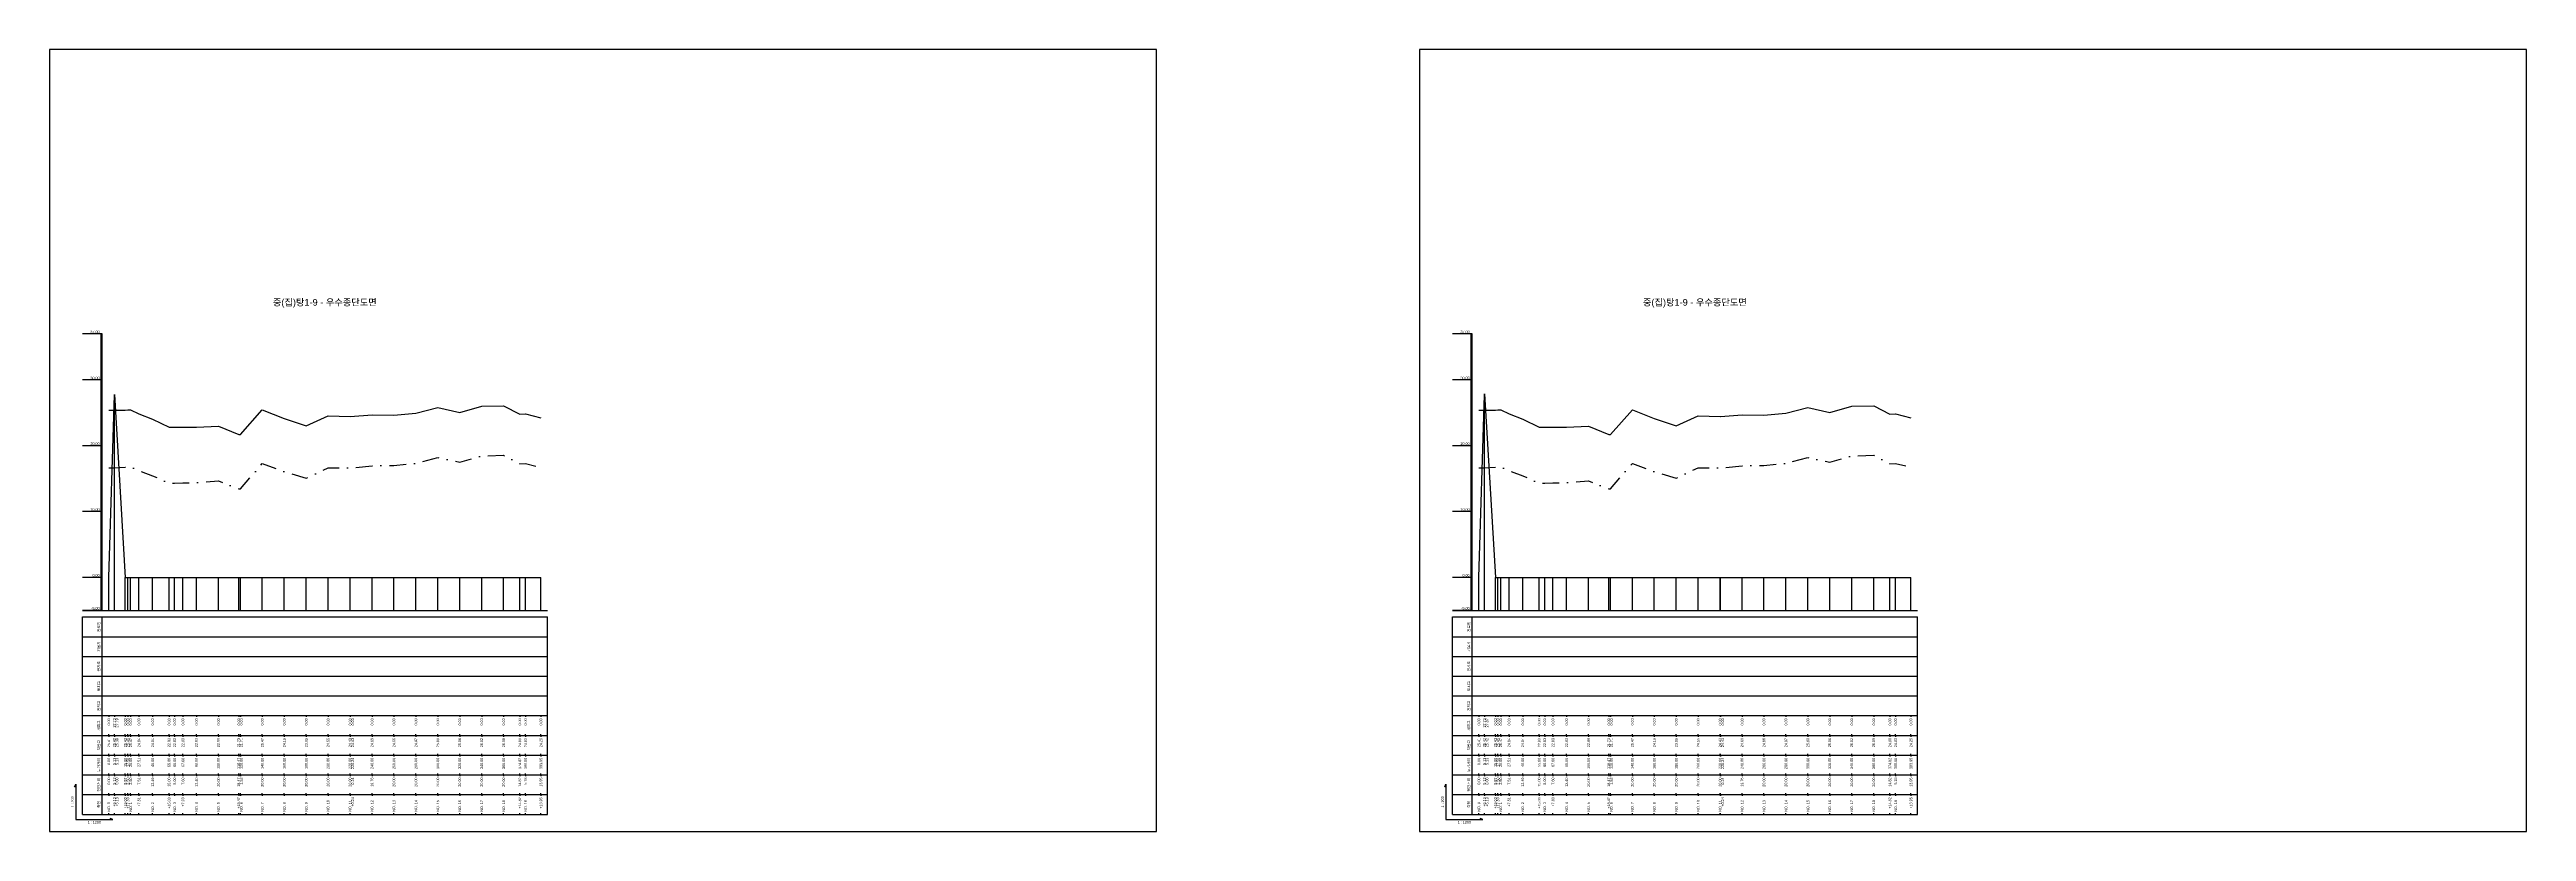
# Model space of a CAD drawing. Header units: millimetres. Extents: x -7351 to 135086, y 1419 to 5643.
# Drawn here: x 104256 to 106138, y 1419 to 2013 of the extents above; entities that cross this region are included whole.
import ezdxf
from ezdxf.enums import TextEntityAlignment as Align

# ---------------------------------------------------------------- set-up
doc = ezdxf.new("R2010")
doc.units = ezdxf.units.MM
doc.linetypes.add('DASHDOT', pattern=[25.4, 12.7, -6.35, 0, -6.35])
for name, color, linetype in [('KZ_종단_계획선', 1, 'Continuous'), ('KZ_종단_노선명', 7, 'Continuous'), ('KZ_종단_도각', 7, 'Continuous'), ('KZ_종단_수직선', 7, 'Continuous'), ('KZ_종단_암선1', 56, 'DASHDOT'), ('KZ_종단_지반선', 3, 'Continuous'), ('KZ_종단_테이블문자', 7, 'Continuous'), ('KZ_종단_테이블선', 7, 'Continuous'), ('KZ_종단_폴대', 7, 'Continuous')]:
    doc.layers.add(name, color=color, linetype=linetype)
doc.styles.get("Standard").update_dxf_attribs({"font": 'arial.ttf'})

msp = doc.modelspace()

# ---------------------------------------------------------------- linework, layer by layer
at = {"layer": 'KZ_종단_계획선'}
for points in [[(104301.4, 1612), (104305.6, 1750.7), (104305.6, 1751), (104313.9, 1612), (104315.9, 1612), (104318, 1612), (104324.3, 1612), (104334.7, 1612), (104347.2, 1612), (104351.4, 1612), (104357.7, 1612), (104368, 1612), (104384.7, 1612), (104400.1, 1612), (104401.4, 1612), (104418, 1612), (104434.7, 1612), (104451.4, 1612), (104468, 1612), (104484.7, 1612), (104484.9, 1612), (104501.4, 1612), (104518, 1612), (104534.7, 1612), (104551.4, 1612), (104568, 1612), (104584.7, 1612), (104601.4, 1612), (104613.7, 1612), (104618, 1612), (104629.7, 1612)], [(105342.4, 1612), (105346.6, 1750.7), (105346.6, 1751.4), (105354.9, 1612), (105356.9, 1612), (105359, 1612), (105365.3, 1612), (105375.7, 1612), (105388.2, 1612), (105392.4, 1612), (105398.7, 1612), (105409, 1612), (105425.7, 1612), (105441.1, 1612), (105442.4, 1612), (105459, 1612), (105475.7, 1612), (105492.4, 1612), (105509, 1612), (105525.7, 1612), (105525.9, 1612), (105542.4, 1612), (105559, 1612), (105575.7, 1612), (105592.4, 1612), (105609, 1612), (105625.7, 1612), (105642.4, 1612), (105654.7, 1612), (105659, 1612), (105670.7, 1612)]]:
    msp.add_lwpolyline(points, dxfattribs=at)
at = {"layer": 'KZ_종단_도각'}
for points in [[(104256.4, 1419), (105097.4, 1419), (105097.4, 2013), (104256.4, 2013)], [(105297.4, 1419), (106138.4, 1419), (106138.4, 2013), (105297.4, 2013)]]:
    msp.add_lwpolyline(points, close=True, dxfattribs=at)
at = {"layer": 'KZ_종단_수직선'}
for p, q in [((104305.6, 1587), (104305.6, 1751)), ((104305.6, 1587), (104305.6, 1750.7)), ((105346.6, 1587), (105346.6, 1751.4)), ((105346.6, 1587), (105346.6, 1750.7)), ((104301.4, 1587), (104301.4, 1612)), ((104313.9, 1587), (104313.9, 1612)), ((104315.9, 1587), (104315.9, 1612)), ((104318, 1587), (104318, 1612)), ((104324.3, 1587), (104324.3, 1612)), ((104334.7, 1587), (104334.7, 1612)), ((104347.2, 1587), (104347.2, 1612)), ((104351.4, 1587), (104351.4, 1612)), ((104357.7, 1587), (104357.7, 1612)), ((104368, 1587), (104368, 1612)), ((104384.7, 1587), (104384.7, 1612)), ((104400.1, 1587), (104400.1, 1612)), ((104401.4, 1587), (104401.4, 1612)), ((104418, 1587), (104418, 1612)), ((104434.7, 1587), (104434.7, 1612)), ((104451.4, 1587), (104451.4, 1612)), ((104468, 1587), (104468, 1612)), ((104484.7, 1587), (104484.7, 1612)), ((104484.9, 1587), (104484.9, 1612)), ((104501.4, 1587), (104501.4, 1612)), ((104518, 1587), (104518, 1612)), ((104534.7, 1587), (104534.7, 1612)), ((104551.4, 1587), (104551.4, 1612)), ((104568, 1587), (104568, 1612)), ((104584.7, 1587), (104584.7, 1612)), ((104601.4, 1587), (104601.4, 1612)), ((104613.7, 1587), (104613.7, 1612)), ((104618, 1587), (104618, 1612)), ((104629.7, 1587), (104629.7, 1612)), ((105342.4, 1587), (105342.4, 1612)), ((105354.9, 1587), (105354.9, 1612)), ((105356.9, 1587), (105356.9, 1612)), ((105359, 1587), (105359, 1612)), ((105365.3, 1587), (105365.3, 1612)), ((105375.7, 1587), (105375.7, 1612)), ((105388.2, 1587), (105388.2, 1612)), ((105392.4, 1587), (105392.4, 1612)), ((105398.7, 1587), (105398.7, 1612)), ((105409, 1587), (105409, 1612)), ((105425.7, 1587), (105425.7, 1612)), ((105441.1, 1587), (105441.1, 1612)), ((105442.4, 1587), (105442.4, 1612)), ((105459, 1587), (105459, 1612)), ((105475.7, 1587), (105475.7, 1612)), ((105492.4, 1587), (105492.4, 1612)), ((105509, 1587), (105509, 1612)), ((105525.7, 1587), (105525.7, 1612)), ((105525.9, 1587), (105525.9, 1612)), ((105542.4, 1587), (105542.4, 1612)), ((105559, 1587), (105559, 1612)), ((105575.7, 1587), (105575.7, 1612)), ((105592.4, 1587), (105592.4, 1612)), ((105609, 1587), (105609, 1612)), ((105625.7, 1587), (105625.7, 1612)), ((105642.4, 1587), (105642.4, 1612)), ((105654.7, 1587), (105654.7, 1612)), ((105659, 1587), (105659, 1612)), ((105670.7, 1587), (105670.7, 1612))]:
    msp.add_line(p, q, dxfattribs=at)
at = {"layer": 'KZ_종단_암선1', "flags": 128}
for points in [[(104301.4, 1695.2), (104305.6, 1695.4), (104305.6, 1695.4), (104313.9, 1695.7), (104315.9, 1695.8), (104318, 1696), (104324.3, 1693), (104334.7, 1689.3), (104347.2, 1683.6), (104351.4, 1683.7), (104357.7, 1683.9), (104368, 1684.1), (104384.7, 1685.3), (104400.1, 1679.4), (104401.4, 1679.4), (104418, 1698.6), (104434.7, 1692.4), (104451.4, 1687.4), (104468, 1695.4), (104484.7, 1695.2), (104484.9, 1695.2), (104501.4, 1696.9), (104518, 1697.1), (104534.7, 1698.8), (104551.4, 1703.1), (104568, 1699.5), (104584.7, 1704.3), (104601.4, 1704.8), (104613.7, 1698.4), (104618, 1698.6), (104629.7, 1695.7)], [(105342.4, 1695.2), (105346.6, 1695.4), (105346.6, 1695.3), (105354.9, 1695.7), (105356.9, 1695.8), (105359, 1696), (105365.3, 1693), (105375.7, 1689.3), (105388.2, 1683.6), (105392.4, 1683.7), (105398.7, 1683.9), (105409, 1684.1), (105425.7, 1685.3), (105441.1, 1679.4), (105442.4, 1679.4), (105459, 1698.6), (105475.7, 1692.4), (105492.4, 1687.4), (105509, 1695.4), (105525.7, 1695.2), (105525.9, 1695.2), (105542.4, 1696.9), (105559, 1697.1), (105575.7, 1698.8), (105592.4, 1703.1), (105609, 1699.5), (105625.7, 1704.3), (105642.4, 1704.8), (105654.7, 1698.4), (105659, 1698.6), (105670.7, 1695.7)]]:
    msp.add_lwpolyline(points, dxfattribs=at)
at = {"layer": 'KZ_종단_지반선', "flags": 128}
for points in [[(104301.4, 1739.1), (104305.6, 1739.1), (104305.6, 1739), (104313.9, 1739.2), (104315.9, 1739.3), (104318, 1739.4), (104324.3, 1736.2), (104334.7, 1732.3), (104347.2, 1726.2), (104351.4, 1726.2), (104357.7, 1726.2), (104368, 1726.2), (104384.7, 1727), (104400.1, 1720.7), (104401.4, 1720.6), (104418, 1739.4), (104434.7, 1732.8), (104451.4, 1727.3), (104468, 1734.8), (104484.7, 1734.2), (104484.9, 1734.2), (104501.4, 1735.5), (104518, 1735.3), (104534.7, 1736.9), (104551.4, 1741), (104568, 1737.3), (104584.7, 1742.1), (104601.4, 1742.5), (104613.7, 1736.1), (104618, 1736.2), (104629.7, 1733.3)], [(105342.4, 1739.1), (105346.6, 1739.1), (105346.6, 1739.1), (105354.9, 1739.2), (105356.9, 1739.3), (105359, 1739.4), (105365.3, 1736.2), (105375.7, 1732.3), (105388.2, 1726.2), (105392.4, 1726.2), (105398.7, 1726.2), (105409, 1726.2), (105425.7, 1727), (105441.1, 1720.7), (105442.4, 1720.6), (105459, 1739.4), (105475.7, 1732.8), (105492.4, 1727.3), (105509, 1734.8), (105525.7, 1734.2), (105525.9, 1734.2), (105542.4, 1735.5), (105559, 1735.3), (105575.7, 1736.9), (105592.4, 1741), (105609, 1737.3), (105625.7, 1742.1), (105642.4, 1742.5), (105654.7, 1736.1), (105659, 1736.2), (105670.7, 1733.3)]]:
    msp.add_lwpolyline(points, dxfattribs=at)
at = {"layer": 'KZ_종단_테이블선'}
for p, q in [((104281.4, 1587), (104634.7, 1587)), ((104281.4, 1567), (104281.4, 1582)), ((104281.4, 1582), (104634.7, 1582)), ((104296.4, 1567), (104296.4, 1582)), ((104634.7, 1567), (104634.7, 1582)), ((105322.4, 1587), (105675.7, 1587)), ((105322.4, 1567), (105322.4, 1582)), ((105322.4, 1582), (105675.7, 1582)), ((105337.4, 1567), (105337.4, 1582)), ((105675.7, 1567), (105675.7, 1582)), ((104281.4, 1552), (104281.4, 1567)), ((104281.4, 1567), (104634.7, 1567)), ((104296.4, 1552), (104296.4, 1567)), ((104634.7, 1552), (104634.7, 1567)), ((105322.4, 1552), (105322.4, 1567)), ((105322.4, 1567), (105675.7, 1567)), ((105337.4, 1552), (105337.4, 1567)), ((105675.7, 1552), (105675.7, 1567)), ((104281.4, 1537), (104281.4, 1552)), ((104281.4, 1552), (104634.7, 1552)), ((104296.4, 1537), (104296.4, 1552)), ((104634.7, 1537), (104634.7, 1552)), ((105322.4, 1537), (105322.4, 1552)), ((105322.4, 1552), (105675.7, 1552)), ((105337.4, 1537), (105337.4, 1552)), ((105675.7, 1537), (105675.7, 1552)), ((104281.4, 1522), (104281.4, 1537)), ((104281.4, 1537), (104634.7, 1537)), ((104296.4, 1522), (104296.4, 1537)), ((104634.7, 1522), (104634.7, 1537)), ((105322.4, 1522), (105322.4, 1537)), ((105322.4, 1537), (105675.7, 1537)), ((105337.4, 1522), (105337.4, 1537)), ((105675.7, 1522), (105675.7, 1537)), ((104281.4, 1507), (104281.4, 1522)), ((104281.4, 1522), (104634.7, 1522)), ((104281.4, 1492), (104281.4, 1507)), ((104281.4, 1507), (104634.7, 1507)), ((104296.4, 1507), (104296.4, 1522)), ((104296.4, 1492), (104296.4, 1507)), ((104301.4, 1507), (104301.4, 1506)), ((104305.6, 1507), (104305.6, 1506)), ((104305.6, 1507), (104305.6, 1506)), ((104313.9, 1507), (104313.9, 1506)), ((104315.9, 1507), (104315.9, 1506)), ((104318, 1507), (104318, 1506)), ((104324.3, 1507), (104324.3, 1506)), ((104334.7, 1507), (104334.7, 1506)), ((104347.2, 1507), (104347.2, 1506)), ((104351.4, 1507), (104351.4, 1506)), ((104357.7, 1507), (104357.7, 1506)), ((104368, 1507), (104368, 1506)), ((104384.7, 1507), (104384.7, 1506)), ((104400.1, 1507), (104400.1, 1506)), ((104401.4, 1507), (104401.4, 1506)), ((104418, 1507), (104418, 1506)), ((104434.7, 1507), (104434.7, 1506)), ((104451.4, 1507), (104451.4, 1506)), ((104468, 1507), (104468, 1506)), ((104484.7, 1507), (104484.7, 1506)), ((104484.9, 1507), (104484.9, 1506)), ((104501.4, 1507), (104501.4, 1506)), ((104518, 1507), (104518, 1506)), ((104534.7, 1507), (104534.7, 1506)), ((104551.4, 1507), (104551.4, 1506)), ((104568, 1507), (104568, 1506)), ((104584.7, 1507), (104584.7, 1506)), ((104601.4, 1507), (104601.4, 1506)), ((104613.7, 1507), (104613.7, 1506)), ((104618, 1507), (104618, 1506)), ((104629.7, 1507), (104629.7, 1506)), ((104634.7, 1507), (104634.7, 1522)), ((104634.7, 1492), (104634.7, 1507)), ((105322.4, 1507), (105322.4, 1522)), ((105322.4, 1522), (105675.7, 1522)), ((105322.4, 1492), (105322.4, 1507)), ((105322.4, 1507), (105675.7, 1507)), ((105337.4, 1507), (105337.4, 1522)), ((105337.4, 1492), (105337.4, 1507)), ((105342.4, 1507), (105342.4, 1506)), ((105346.6, 1507), (105346.6, 1506)), ((105346.6, 1507), (105346.6, 1506)), ((105354.9, 1507), (105354.9, 1506)), ((105356.9, 1507), (105356.9, 1506)), ((105359, 1507), (105359, 1506)), ((105365.3, 1507), (105365.3, 1506)), ((105375.7, 1507), (105375.7, 1506)), ((105388.2, 1507), (105388.2, 1506)), ((105392.4, 1507), (105392.4, 1506)), ((105398.7, 1507), (105398.7, 1506)), ((105409, 1507), (105409, 1506)), ((105425.7, 1507), (105425.7, 1506)), ((105441.1, 1507), (105441.1, 1506)), ((105442.4, 1507), (105442.4, 1506)), ((105459, 1507), (105459, 1506)), ((105475.7, 1507), (105475.7, 1506)), ((105492.4, 1507), (105492.4, 1506)), ((105509, 1507), (105509, 1506)), ((105525.7, 1507), (105525.7, 1506)), ((105525.9, 1507), (105525.9, 1506)), ((105542.4, 1507), (105542.4, 1506)), ((105559, 1507), (105559, 1506)), ((105575.7, 1507), (105575.7, 1506)), ((105592.4, 1507), (105592.4, 1506)), ((105609, 1507), (105609, 1506)), ((105625.7, 1507), (105625.7, 1506)), ((105642.4, 1507), (105642.4, 1506)), ((105654.7, 1507), (105654.7, 1506)), ((105659, 1507), (105659, 1506)), ((105670.7, 1507), (105670.7, 1506)), ((105675.7, 1507), (105675.7, 1522)), ((105675.7, 1492), (105675.7, 1507)), ((104281.4, 1477), (104281.4, 1492)), ((104281.4, 1492), (104634.7, 1492)), ((104296.4, 1477), (104296.4, 1492)), ((104301.4, 1492), (104301.4, 1493)), ((104301.4, 1492), (104301.4, 1491)), ((104305.6, 1492), (104305.6, 1493)), ((104305.6, 1492), (104305.6, 1493)), ((104305.6, 1492), (104305.6, 1491)), ((104305.6, 1492), (104305.6, 1491)), ((104313.9, 1492), (104313.9, 1493)), ((104313.9, 1492), (104313.9, 1491)), ((104315.9, 1492), (104315.9, 1493)), ((104315.9, 1492), (104315.9, 1491)), ((104318, 1492), (104318, 1493)), ((104318, 1492), (104318, 1491)), ((104324.3, 1492), (104324.3, 1493)), ((104324.3, 1492), (104324.3, 1491)), ((104334.7, 1492), (104334.7, 1493)), ((104334.7, 1492), (104334.7, 1491)), ((104347.2, 1492), (104347.2, 1493)), ((104347.2, 1492), (104347.2, 1491)), ((104351.4, 1492), (104351.4, 1493)), ((104351.4, 1492), (104351.4, 1491)), ((104357.7, 1492), (104357.7, 1493)), ((104357.7, 1492), (104357.7, 1491)), ((104368, 1492), (104368, 1493)), ((104368, 1492), (104368, 1491)), ((104384.7, 1492), (104384.7, 1493)), ((104384.7, 1492), (104384.7, 1491)), ((104400.1, 1492), (104400.1, 1493)), ((104400.1, 1492), (104400.1, 1491)), ((104401.4, 1492), (104401.4, 1493)), ((104401.4, 1492), (104401.4, 1491)), ((104418, 1492), (104418, 1493)), ((104418, 1492), (104418, 1491)), ((104434.7, 1492), (104434.7, 1493)), ((104434.7, 1492), (104434.7, 1491)), ((104451.4, 1492), (104451.4, 1493)), ((104451.4, 1492), (104451.4, 1491)), ((104468, 1492), (104468, 1493)), ((104468, 1492), (104468, 1491)), ((104484.7, 1492), (104484.7, 1493)), ((104484.7, 1492), (104484.7, 1491)), ((104484.9, 1492), (104484.9, 1493)), ((104484.9, 1492), (104484.9, 1491)), ((104501.4, 1492), (104501.4, 1493)), ((104501.4, 1492), (104501.4, 1491)), ((104518, 1492), (104518, 1493)), ((104518, 1492), (104518, 1491)), ((104534.7, 1492), (104534.7, 1493)), ((104534.7, 1492), (104534.7, 1491)), ((104551.4, 1492), (104551.4, 1493)), ((104551.4, 1492), (104551.4, 1491)), ((104568, 1492), (104568, 1493)), ((104568, 1492), (104568, 1491)), ((104584.7, 1492), (104584.7, 1493)), ((104584.7, 1492), (104584.7, 1491)), ((104601.4, 1492), (104601.4, 1493)), ((104601.4, 1492), (104601.4, 1491)), ((104613.7, 1492), (104613.7, 1493)), ((104613.7, 1492), (104613.7, 1491)), ((104618, 1492), (104618, 1493)), ((104618, 1492), (104618, 1491)), ((104629.7, 1492), (104629.7, 1493)), ((104629.7, 1492), (104629.7, 1491)), ((104634.7, 1477), (104634.7, 1492)), ((105322.4, 1477), (105322.4, 1492)), ((105322.4, 1492), (105675.7, 1492)), ((105337.4, 1477), (105337.4, 1492)), ((105342.4, 1492), (105342.4, 1493)), ((105342.4, 1492), (105342.4, 1491)), ((105346.6, 1492), (105346.6, 1493)), ((105346.6, 1492), (105346.6, 1493)), ((105346.6, 1492), (105346.6, 1491)), ((105346.6, 1492), (105346.6, 1491)), ((105354.9, 1492), (105354.9, 1493)), ((105354.9, 1492), (105354.9, 1491)), ((105356.9, 1492), (105356.9, 1493)), ((105356.9, 1492), (105356.9, 1491)), ((105359, 1492), (105359, 1493)), ((105359, 1492), (105359, 1491)), ((105365.3, 1492), (105365.3, 1493)), ((105365.3, 1492), (105365.3, 1491)), ((105375.7, 1492), (105375.7, 1493)), ((105375.7, 1492), (105375.7, 1491)), ((105388.2, 1492), (105388.2, 1493)), ((105388.2, 1492), (105388.2, 1491)), ((105392.4, 1492), (105392.4, 1493)), ((105392.4, 1492), (105392.4, 1491)), ((105398.7, 1492), (105398.7, 1493)), ((105398.7, 1492), (105398.7, 1491)), ((105409, 1492), (105409, 1493)), ((105409, 1492), (105409, 1491)), ((105425.7, 1492), (105425.7, 1493)), ((105425.7, 1492), (105425.7, 1491)), ((105441.1, 1492), (105441.1, 1493)), ((105441.1, 1492), (105441.1, 1491)), ((105442.4, 1492), (105442.4, 1493)), ((105442.4, 1492), (105442.4, 1491)), ((105459, 1492), (105459, 1493)), ((105459, 1492), (105459, 1491)), ((105475.7, 1492), (105475.7, 1493)), ((105475.7, 1492), (105475.7, 1491)), ((105492.4, 1492), (105492.4, 1493)), ((105492.4, 1492), (105492.4, 1491)), ((105509, 1492), (105509, 1493)), ((105509, 1492), (105509, 1491)), ((105525.7, 1492), (105525.7, 1493)), ((105525.7, 1492), (105525.7, 1491)), ((105525.9, 1492), (105525.9, 1493)), ((105525.9, 1492), (105525.9, 1491)), ((105542.4, 1492), (105542.4, 1493)), ((105542.4, 1492), (105542.4, 1491)), ((105559, 1492), (105559, 1493)), ((105559, 1492), (105559, 1491)), ((105575.7, 1492), (105575.7, 1493)), ((105575.7, 1492), (105575.7, 1491)), ((105592.4, 1492), (105592.4, 1493)), ((105592.4, 1492), (105592.4, 1491)), ((105609, 1492), (105609, 1493)), ((105609, 1492), (105609, 1491)), ((105625.7, 1492), (105625.7, 1493)), ((105625.7, 1492), (105625.7, 1491)), ((105642.4, 1492), (105642.4, 1493)), ((105642.4, 1492), (105642.4, 1491)), ((105654.7, 1492), (105654.7, 1493)), ((105654.7, 1492), (105654.7, 1491)), ((105659, 1492), (105659, 1493)), ((105659, 1492), (105659, 1491)), ((105670.7, 1492), (105670.7, 1493)), ((105670.7, 1492), (105670.7, 1491)), ((105675.7, 1477), (105675.7, 1492)), ((104281.4, 1462), (104281.4, 1477)), ((104281.4, 1477), (104634.7, 1477)), ((104296.4, 1462), (104296.4, 1477)), ((104301.4, 1477), (104301.4, 1478)), ((104301.4, 1477), (104301.4, 1476)), ((104305.6, 1477), (104305.6, 1478)), ((104305.6, 1477), (104305.6, 1478)), ((104305.6, 1477), (104305.6, 1476)), ((104305.6, 1477), (104305.6, 1476)), ((104313.9, 1477), (104313.9, 1478)), ((104313.9, 1477), (104313.9, 1476)), ((104315.9, 1477), (104315.9, 1478)), ((104315.9, 1477), (104315.9, 1476)), ((104318, 1477), (104318, 1478)), ((104318, 1477), (104318, 1476)), ((104324.3, 1477), (104324.3, 1478)), ((104324.3, 1477), (104324.3, 1476)), ((104334.7, 1477), (104334.7, 1478)), ((104334.7, 1477), (104334.7, 1476)), ((104347.2, 1477), (104347.2, 1478)), ((104347.2, 1477), (104347.2, 1476)), ((104351.4, 1477), (104351.4, 1478)), ((104351.4, 1477), (104351.4, 1476)), ((104357.7, 1477), (104357.7, 1478)), ((104357.7, 1477), (104357.7, 1476)), ((104368, 1477), (104368, 1478)), ((104368, 1477), (104368, 1476)), ((104384.7, 1477), (104384.7, 1478)), ((104384.7, 1477), (104384.7, 1476)), ((104400.1, 1477), (104400.1, 1478)), ((104400.1, 1477), (104400.1, 1476)), ((104401.4, 1477), (104401.4, 1478)), ((104401.4, 1477), (104401.4, 1476)), ((104418, 1477), (104418, 1478)), ((104418, 1477), (104418, 1476)), ((104434.7, 1477), (104434.7, 1478)), ((104434.7, 1477), (104434.7, 1476)), ((104451.4, 1477), (104451.4, 1478)), ((104451.4, 1477), (104451.4, 1476)), ((104468, 1477), (104468, 1478)), ((104468, 1477), (104468, 1476)), ((104484.7, 1477), (104484.7, 1478)), ((104484.7, 1477), (104484.7, 1476)), ((104484.9, 1477), (104484.9, 1478)), ((104484.9, 1477), (104484.9, 1476)), ((104501.4, 1477), (104501.4, 1478)), ((104501.4, 1477), (104501.4, 1476)), ((104518, 1477), (104518, 1478)), ((104518, 1477), (104518, 1476)), ((104534.7, 1477), (104534.7, 1478)), ((104534.7, 1477), (104534.7, 1476)), ((104551.4, 1477), (104551.4, 1478)), ((104551.4, 1477), (104551.4, 1476)), ((104568, 1477), (104568, 1478)), ((104568, 1477), (104568, 1476)), ((104584.7, 1477), (104584.7, 1478)), ((104584.7, 1477), (104584.7, 1476)), ((104601.4, 1477), (104601.4, 1478)), ((104601.4, 1477), (104601.4, 1476)), ((104613.7, 1477), (104613.7, 1478)), ((104613.7, 1477), (104613.7, 1476)), ((104618, 1477), (104618, 1478)), ((104618, 1477), (104618, 1476)), ((104629.7, 1477), (104629.7, 1478)), ((104629.7, 1477), (104629.7, 1476)), ((104634.7, 1462), (104634.7, 1477)), ((105322.4, 1462), (105322.4, 1477)), ((105322.4, 1477), (105675.7, 1477)), ((105337.4, 1462), (105337.4, 1477)), ((105342.4, 1477), (105342.4, 1478)), ((105342.4, 1477), (105342.4, 1476)), ((105346.6, 1477), (105346.6, 1478)), ((105346.6, 1477), (105346.6, 1478)), ((105346.6, 1477), (105346.6, 1476)), ((105346.6, 1477), (105346.6, 1476)), ((105354.9, 1477), (105354.9, 1478)), ((105354.9, 1477), (105354.9, 1476)), ((105356.9, 1477), (105356.9, 1478)), ((105356.9, 1477), (105356.9, 1476)), ((105359, 1477), (105359, 1478)), ((105359, 1477), (105359, 1476)), ((105365.3, 1477), (105365.3, 1478)), ((105365.3, 1477), (105365.3, 1476)), ((105375.7, 1477), (105375.7, 1478)), ((105375.7, 1477), (105375.7, 1476)), ((105388.2, 1477), (105388.2, 1478)), ((105388.2, 1477), (105388.2, 1476)), ((105392.4, 1477), (105392.4, 1478)), ((105392.4, 1477), (105392.4, 1476)), ((105398.7, 1477), (105398.7, 1478)), ((105398.7, 1477), (105398.7, 1476)), ((105409, 1477), (105409, 1478)), ((105409, 1477), (105409, 1476)), ((105425.7, 1477), (105425.7, 1478)), ((105425.7, 1477), (105425.7, 1476)), ((105441.1, 1477), (105441.1, 1478)), ((105441.1, 1477), (105441.1, 1476)), ((105442.4, 1477), (105442.4, 1478)), ((105442.4, 1477), (105442.4, 1476)), ((105459, 1477), (105459, 1478)), ((105459, 1477), (105459, 1476)), ((105475.7, 1477), (105475.7, 1478)), ((105475.7, 1477), (105475.7, 1476)), ((105492.4, 1477), (105492.4, 1478)), ((105492.4, 1477), (105492.4, 1476)), ((105509, 1477), (105509, 1478)), ((105509, 1477), (105509, 1476)), ((105525.7, 1477), (105525.7, 1478)), ((105525.7, 1477), (105525.7, 1476)), ((105525.9, 1477), (105525.9, 1478)), ((105525.9, 1477), (105525.9, 1476)), ((105542.4, 1477), (105542.4, 1478)), ((105542.4, 1477), (105542.4, 1476)), ((105559, 1477), (105559, 1478)), ((105559, 1477), (105559, 1476)), ((105575.7, 1477), (105575.7, 1478)), ((105575.7, 1477), (105575.7, 1476)), ((105592.4, 1477), (105592.4, 1478)), ((105592.4, 1477), (105592.4, 1476)), ((105609, 1477), (105609, 1478)), ((105609, 1477), (105609, 1476)), ((105625.7, 1477), (105625.7, 1478)), ((105625.7, 1477), (105625.7, 1476)), ((105642.4, 1477), (105642.4, 1478)), ((105642.4, 1477), (105642.4, 1476)), ((105654.7, 1477), (105654.7, 1478)), ((105654.7, 1477), (105654.7, 1476)), ((105659, 1477), (105659, 1478)), ((105659, 1477), (105659, 1476)), ((105670.7, 1477), (105670.7, 1478)), ((105670.7, 1477), (105670.7, 1476)), ((105675.7, 1462), (105675.7, 1477)), ((104281.4, 1447), (104281.4, 1462)), ((104281.4, 1462), (104634.7, 1462)), ((104296.4, 1447), (104296.4, 1462)), ((104301.4, 1462), (104301.4, 1463)), ((104301.4, 1462), (104301.4, 1461)), ((104305.6, 1462), (104305.6, 1463)), ((104305.6, 1462), (104305.6, 1463)), ((104305.6, 1462), (104305.6, 1461)), ((104305.6, 1462), (104305.6, 1461)), ((104313.9, 1462), (104313.9, 1463)), ((104313.9, 1462), (104313.9, 1461)), ((104315.9, 1462), (104315.9, 1463)), ((104315.9, 1462), (104315.9, 1461)), ((104318, 1462), (104318, 1463)), ((104318, 1462), (104318, 1461)), ((104324.3, 1462), (104324.3, 1463)), ((104324.3, 1462), (104324.3, 1461)), ((104334.7, 1462), (104334.7, 1463)), ((104334.7, 1462), (104334.7, 1461)), ((104347.2, 1462), (104347.2, 1463)), ((104347.2, 1462), (104347.2, 1461)), ((104351.4, 1462), (104351.4, 1463)), ((104351.4, 1462), (104351.4, 1461)), ((104357.7, 1462), (104357.7, 1463)), ((104357.7, 1462), (104357.7, 1461)), ((104368, 1462), (104368, 1463)), ((104368, 1462), (104368, 1461)), ((104384.7, 1462), (104384.7, 1463)), ((104384.7, 1462), (104384.7, 1461)), ((104400.1, 1462), (104400.1, 1463)), ((104400.1, 1462), (104400.1, 1461)), ((104401.4, 1462), (104401.4, 1463)), ((104401.4, 1462), (104401.4, 1461)), ((104418, 1462), (104418, 1463)), ((104418, 1462), (104418, 1461)), ((104434.7, 1462), (104434.7, 1463)), ((104434.7, 1462), (104434.7, 1461)), ((104451.4, 1462), (104451.4, 1463)), ((104451.4, 1462), (104451.4, 1461)), ((104468, 1462), (104468, 1463)), ((104468, 1462), (104468, 1461)), ((104484.7, 1462), (104484.7, 1463)), ((104484.7, 1462), (104484.7, 1461)), ((104484.9, 1462), (104484.9, 1463)), ((104484.9, 1462), (104484.9, 1461)), ((104501.4, 1462), (104501.4, 1463)), ((104501.4, 1462), (104501.4, 1461)), ((104518, 1462), (104518, 1463)), ((104518, 1462), (104518, 1461)), ((104534.7, 1462), (104534.7, 1463)), ((104534.7, 1462), (104534.7, 1461)), ((104551.4, 1462), (104551.4, 1463)), ((104551.4, 1462), (104551.4, 1461)), ((104568, 1462), (104568, 1463)), ((104568, 1462), (104568, 1461)), ((104584.7, 1462), (104584.7, 1463)), ((104584.7, 1462), (104584.7, 1461)), ((104601.4, 1462), (104601.4, 1463)), ((104601.4, 1462), (104601.4, 1461)), ((104613.7, 1462), (104613.7, 1463)), ((104613.7, 1462), (104613.7, 1461)), ((104618, 1462), (104618, 1463)), ((104618, 1462), (104618, 1461)), ((104629.7, 1462), (104629.7, 1463)), ((104629.7, 1462), (104629.7, 1461)), ((104634.7, 1447), (104634.7, 1462)), ((105322.4, 1447), (105322.4, 1462)), ((105322.4, 1462), (105675.7, 1462)), ((105337.4, 1447), (105337.4, 1462)), ((105342.4, 1462), (105342.4, 1463)), ((105342.4, 1462), (105342.4, 1461)), ((105346.6, 1462), (105346.6, 1463)), ((105346.6, 1462), (105346.6, 1463)), ((105346.6, 1462), (105346.6, 1461)), ((105346.6, 1462), (105346.6, 1461)), ((105354.9, 1462), (105354.9, 1463)), ((105354.9, 1462), (105354.9, 1461)), ((105356.9, 1462), (105356.9, 1463)), ((105356.9, 1462), (105356.9, 1461)), ((105359, 1462), (105359, 1463)), ((105359, 1462), (105359, 1461)), ((105365.3, 1462), (105365.3, 1463)), ((105365.3, 1462), (105365.3, 1461)), ((105375.7, 1462), (105375.7, 1463)), ((105375.7, 1462), (105375.7, 1461)), ((105388.2, 1462), (105388.2, 1463)), ((105388.2, 1462), (105388.2, 1461)), ((105392.4, 1462), (105392.4, 1463)), ((105392.4, 1462), (105392.4, 1461)), ((105398.7, 1462), (105398.7, 1463)), ((105398.7, 1462), (105398.7, 1461)), ((105409, 1462), (105409, 1463)), ((105409, 1462), (105409, 1461)), ((105425.7, 1462), (105425.7, 1463)), ((105425.7, 1462), (105425.7, 1461)), ((105441.1, 1462), (105441.1, 1463)), ((105441.1, 1462), (105441.1, 1461)), ((105442.4, 1462), (105442.4, 1463)), ((105442.4, 1462), (105442.4, 1461)), ((105459, 1462), (105459, 1463)), ((105459, 1462), (105459, 1461)), ((105475.7, 1462), (105475.7, 1463)), ((105475.7, 1462), (105475.7, 1461)), ((105492.4, 1462), (105492.4, 1463)), ((105492.4, 1462), (105492.4, 1461)), ((105509, 1462), (105509, 1463)), ((105509, 1462), (105509, 1461)), ((105525.7, 1462), (105525.7, 1463)), ((105525.7, 1462), (105525.7, 1461)), ((105525.9, 1462), (105525.9, 1463)), ((105525.9, 1462), (105525.9, 1461)), ((105542.4, 1462), (105542.4, 1463)), ((105542.4, 1462), (105542.4, 1461)), ((105559, 1462), (105559, 1463)), ((105559, 1462), (105559, 1461)), ((105575.7, 1462), (105575.7, 1463)), ((105575.7, 1462), (105575.7, 1461)), ((105592.4, 1462), (105592.4, 1463)), ((105592.4, 1462), (105592.4, 1461)), ((105609, 1462), (105609, 1463)), ((105609, 1462), (105609, 1461)), ((105625.7, 1462), (105625.7, 1463)), ((105625.7, 1462), (105625.7, 1461)), ((105642.4, 1462), (105642.4, 1463)), ((105642.4, 1462), (105642.4, 1461)), ((105654.7, 1462), (105654.7, 1463)), ((105654.7, 1462), (105654.7, 1461)), ((105659, 1462), (105659, 1463)), ((105659, 1462), (105659, 1461)), ((105670.7, 1462), (105670.7, 1463)), ((105670.7, 1462), (105670.7, 1461)), ((105675.7, 1447), (105675.7, 1462)), ((104281.4, 1432), (104281.4, 1447)), ((104281.4, 1447), (104634.7, 1447)), ((104281.4, 1432), (104634.7, 1432)), ((104296.4, 1432), (104296.4, 1447)), ((104301.4, 1447), (104301.4, 1448)), ((104301.4, 1447), (104301.4, 1446)), ((104301.4, 1432), (104301.4, 1433)), ((104305.6, 1447), (104305.6, 1448)), ((104305.6, 1447), (104305.6, 1448)), ((104305.6, 1447), (104305.6, 1446)), ((104305.6, 1447), (104305.6, 1446)), ((104305.6, 1432), (104305.6, 1433)), ((104305.6, 1432), (104305.6, 1433)), ((104313.9, 1447), (104313.9, 1448)), ((104313.9, 1447), (104313.9, 1446)), ((104313.9, 1432), (104313.9, 1433)), ((104315.9, 1447), (104315.9, 1448)), ((104315.9, 1447), (104315.9, 1446)), ((104315.9, 1432), (104315.9, 1433)), ((104318, 1447), (104318, 1448)), ((104318, 1447), (104318, 1446)), ((104318, 1432), (104318, 1433)), ((104324.3, 1447), (104324.3, 1448)), ((104324.3, 1447), (104324.3, 1446)), ((104324.3, 1432), (104324.3, 1433)), ((104334.7, 1447), (104334.7, 1448)), ((104334.7, 1447), (104334.7, 1446)), ((104334.7, 1432), (104334.7, 1433)), ((104347.2, 1447), (104347.2, 1448)), ((104347.2, 1447), (104347.2, 1446)), ((104347.2, 1432), (104347.2, 1433)), ((104351.4, 1447), (104351.4, 1448)), ((104351.4, 1447), (104351.4, 1446)), ((104351.4, 1432), (104351.4, 1433)), ((104357.7, 1447), (104357.7, 1448)), ((104357.7, 1447), (104357.7, 1446)), ((104357.7, 1432), (104357.7, 1433)), ((104368, 1447), (104368, 1448)), ((104368, 1447), (104368, 1446)), ((104368, 1432), (104368, 1433)), ((104384.7, 1447), (104384.7, 1448)), ((104384.7, 1447), (104384.7, 1446)), ((104384.7, 1432), (104384.7, 1433)), ((104400.1, 1447), (104400.1, 1448)), ((104400.1, 1447), (104400.1, 1446)), ((104400.1, 1432), (104400.1, 1433)), ((104401.4, 1447), (104401.4, 1448)), ((104401.4, 1447), (104401.4, 1446)), ((104401.4, 1432), (104401.4, 1433)), ((104418, 1447), (104418, 1448)), ((104418, 1447), (104418, 1446)), ((104418, 1432), (104418, 1433)), ((104434.7, 1447), (104434.7, 1448)), ((104434.7, 1447), (104434.7, 1446)), ((104434.7, 1432), (104434.7, 1433)), ((104451.4, 1447), (104451.4, 1448)), ((104451.4, 1447), (104451.4, 1446)), ((104451.4, 1432), (104451.4, 1433)), ((104468, 1447), (104468, 1448)), ((104468, 1447), (104468, 1446)), ((104468, 1432), (104468, 1433)), ((104484.7, 1447), (104484.7, 1448)), ((104484.7, 1447), (104484.7, 1446)), ((104484.7, 1432), (104484.7, 1433)), ((104484.9, 1447), (104484.9, 1448)), ((104484.9, 1447), (104484.9, 1446)), ((104484.9, 1432), (104484.9, 1433)), ((104501.4, 1447), (104501.4, 1448)), ((104501.4, 1447), (104501.4, 1446)), ((104501.4, 1432), (104501.4, 1433)), ((104518, 1447), (104518, 1448)), ((104518, 1447), (104518, 1446)), ((104518, 1432), (104518, 1433)), ((104534.7, 1447), (104534.7, 1448)), ((104534.7, 1447), (104534.7, 1446)), ((104534.7, 1432), (104534.7, 1433)), ((104551.4, 1447), (104551.4, 1448)), ((104551.4, 1447), (104551.4, 1446)), ((104551.4, 1432), (104551.4, 1433)), ((104568, 1447), (104568, 1448)), ((104568, 1447), (104568, 1446)), ((104568, 1432), (104568, 1433)), ((104584.7, 1447), (104584.7, 1448)), ((104584.7, 1447), (104584.7, 1446)), ((104584.7, 1432), (104584.7, 1433)), ((104601.4, 1447), (104601.4, 1448)), ((104601.4, 1447), (104601.4, 1446)), ((104601.4, 1432), (104601.4, 1433)), ((104613.7, 1447), (104613.7, 1448)), ((104613.7, 1447), (104613.7, 1446)), ((104613.7, 1432), (104613.7, 1433)), ((104618, 1447), (104618, 1448)), ((104618, 1447), (104618, 1446)), ((104618, 1432), (104618, 1433)), ((104629.7, 1447), (104629.7, 1448)), ((104629.7, 1447), (104629.7, 1446)), ((104629.7, 1432), (104629.7, 1433)), ((104634.7, 1432), (104634.7, 1447)), ((105322.4, 1432), (105322.4, 1447)), ((105322.4, 1447), (105675.7, 1447)), ((105322.4, 1432), (105675.7, 1432)), ((105337.4, 1432), (105337.4, 1447)), ((105342.4, 1447), (105342.4, 1448)), ((105342.4, 1447), (105342.4, 1446)), ((105342.4, 1432), (105342.4, 1433)), ((105346.6, 1447), (105346.6, 1448)), ((105346.6, 1447), (105346.6, 1448)), ((105346.6, 1447), (105346.6, 1446)), ((105346.6, 1447), (105346.6, 1446)), ((105346.6, 1432), (105346.6, 1433)), ((105346.6, 1432), (105346.6, 1433)), ((105354.9, 1447), (105354.9, 1448)), ((105354.9, 1447), (105354.9, 1446)), ((105354.9, 1432), (105354.9, 1433)), ((105356.9, 1447), (105356.9, 1448)), ((105356.9, 1447), (105356.9, 1446)), ((105356.9, 1432), (105356.9, 1433)), ((105359, 1447), (105359, 1448)), ((105359, 1447), (105359, 1446)), ((105359, 1432), (105359, 1433)), ((105365.3, 1447), (105365.3, 1448)), ((105365.3, 1447), (105365.3, 1446)), ((105365.3, 1432), (105365.3, 1433)), ((105375.7, 1447), (105375.7, 1448)), ((105375.7, 1447), (105375.7, 1446)), ((105375.7, 1432), (105375.7, 1433)), ((105388.2, 1447), (105388.2, 1448)), ((105388.2, 1447), (105388.2, 1446)), ((105388.2, 1432), (105388.2, 1433)), ((105392.4, 1447), (105392.4, 1448)), ((105392.4, 1447), (105392.4, 1446)), ((105392.4, 1432), (105392.4, 1433)), ((105398.7, 1447), (105398.7, 1448)), ((105398.7, 1447), (105398.7, 1446)), ((105398.7, 1432), (105398.7, 1433)), ((105409, 1447), (105409, 1448)), ((105409, 1447), (105409, 1446)), ((105409, 1432), (105409, 1433)), ((105425.7, 1447), (105425.7, 1448)), ((105425.7, 1447), (105425.7, 1446)), ((105425.7, 1432), (105425.7, 1433)), ((105441.1, 1447), (105441.1, 1448)), ((105441.1, 1447), (105441.1, 1446)), ((105441.1, 1432), (105441.1, 1433)), ((105442.4, 1447), (105442.4, 1448)), ((105442.4, 1447), (105442.4, 1446)), ((105442.4, 1432), (105442.4, 1433)), ((105459, 1447), (105459, 1448)), ((105459, 1447), (105459, 1446)), ((105459, 1432), (105459, 1433)), ((105475.7, 1447), (105475.7, 1448)), ((105475.7, 1447), (105475.7, 1446)), ((105475.7, 1432), (105475.7, 1433)), ((105492.4, 1447), (105492.4, 1448)), ((105492.4, 1447), (105492.4, 1446)), ((105492.4, 1432), (105492.4, 1433)), ((105509, 1447), (105509, 1448)), ((105509, 1447), (105509, 1446)), ((105509, 1432), (105509, 1433)), ((105525.7, 1447), (105525.7, 1448)), ((105525.7, 1447), (105525.7, 1446)), ((105525.7, 1432), (105525.7, 1433)), ((105525.9, 1447), (105525.9, 1448)), ((105525.9, 1447), (105525.9, 1446)), ((105525.9, 1432), (105525.9, 1433)), ((105542.4, 1447), (105542.4, 1448)), ((105542.4, 1447), (105542.4, 1446)), ((105542.4, 1432), (105542.4, 1433)), ((105559, 1447), (105559, 1448)), ((105559, 1447), (105559, 1446)), ((105559, 1432), (105559, 1433)), ((105575.7, 1447), (105575.7, 1448)), ((105575.7, 1447), (105575.7, 1446)), ((105575.7, 1432), (105575.7, 1433)), ((105592.4, 1447), (105592.4, 1448)), ((105592.4, 1447), (105592.4, 1446)), ((105592.4, 1432), (105592.4, 1433)), ((105609, 1447), (105609, 1448)), ((105609, 1447), (105609, 1446)), ((105609, 1432), (105609, 1433)), ((105625.7, 1447), (105625.7, 1448)), ((105625.7, 1447), (105625.7, 1446)), ((105625.7, 1432), (105625.7, 1433)), ((105642.4, 1447), (105642.4, 1448)), ((105642.4, 1447), (105642.4, 1446)), ((105642.4, 1432), (105642.4, 1433)), ((105654.7, 1447), (105654.7, 1448)), ((105654.7, 1447), (105654.7, 1446)), ((105654.7, 1432), (105654.7, 1433)), ((105659, 1447), (105659, 1448)), ((105659, 1447), (105659, 1446)), ((105659, 1432), (105659, 1433)), ((105670.7, 1447), (105670.7, 1448)), ((105670.7, 1447), (105670.7, 1446)), ((105670.7, 1432), (105670.7, 1433)), ((105675.7, 1432), (105675.7, 1447))]:
    msp.add_line(p, q, dxfattribs=at)
for points in [[(104276.4, 1453), (104275.4, 1453), (104276.4, 1455), (104276.4, 1428), (104304.4, 1428), (104302.4, 1429), (104302.4, 1428)], [(105317.4, 1453), (105316.4, 1453), (105317.4, 1455), (105317.4, 1428), (105345.4, 1428), (105343.4, 1429), (105343.4, 1428)]]:
    msp.add_lwpolyline(points, dxfattribs=at)
at = {"layer": 'KZ_종단_폴대'}
for p, q in [((104296.4, 1797), (104281.4, 1797)), ((105337.4, 1797), (105322.4, 1797)), ((104296.4, 1762), (104281.4, 1762)), ((105337.4, 1762), (105322.4, 1762)), ((104296.4, 1712), (104281.4, 1712)), ((105337.4, 1712), (105322.4, 1712)), ((104296.4, 1662), (104281.4, 1662)), ((105337.4, 1662), (105322.4, 1662)), ((104296.4, 1612), (104281.4, 1612)), ((105337.4, 1612), (105322.4, 1612)), ((104296.4, 1587), (104281.4, 1587)), ((105337.4, 1587), (105322.4, 1587))]:
    msp.add_line(p, q, dxfattribs=at)
for points in [[(104295.9, 1792, 1, 1, 0), (104295.9, 1797, 1, 1, 0)], [(105336.9, 1792, 1, 1, 0), (105336.9, 1797, 1, 1, 0)], [(104295.9, 1772, 1, 1, 0), (104295.9, 1782, 1, 1, 0)], [(105336.9, 1772, 1, 1, 0), (105336.9, 1782, 1, 1, 0)], [(104295.9, 1752, 1, 1, 0), (104295.9, 1762, 1, 1, 0)], [(105336.9, 1752, 1, 1, 0), (105336.9, 1762, 1, 1, 0)], [(104295.9, 1732, 1, 1, 0), (104295.9, 1742, 1, 1, 0)], [(105336.9, 1732, 1, 1, 0), (105336.9, 1742, 1, 1, 0)], [(104295.9, 1712, 1, 1, 0), (104295.9, 1722, 1, 1, 0)], [(105336.9, 1712, 1, 1, 0), (105336.9, 1722, 1, 1, 0)], [(104295.9, 1692, 1, 1, 0), (104295.9, 1702, 1, 1, 0)], [(105336.9, 1692, 1, 1, 0), (105336.9, 1702, 1, 1, 0)], [(104295.9, 1672, 1, 1, 0), (104295.9, 1682, 1, 1, 0)], [(105336.9, 1672, 1, 1, 0), (105336.9, 1682, 1, 1, 0)], [(104295.9, 1652, 1, 1, 0), (104295.9, 1662, 1, 1, 0)], [(105336.9, 1652, 1, 1, 0), (105336.9, 1662, 1, 1, 0)], [(104295.9, 1632, 1, 1, 0), (104295.9, 1642, 1, 1, 0)], [(105336.9, 1632, 1, 1, 0), (105336.9, 1642, 1, 1, 0)], [(104295.9, 1612, 1, 1, 0), (104295.9, 1622, 1, 1, 0)], [(105336.9, 1612, 1, 1, 0), (105336.9, 1622, 1, 1, 0)], [(104295.9, 1587, 1, 1, 0), (104295.9, 1602, 1, 1, 0)], [(105336.9, 1587, 1, 1, 0), (105336.9, 1602, 1, 1, 0)]]:
    msp.add_lwpolyline(points, format="xyseb", dxfattribs=at)
for points in [[(104296.4, 1587), (104296.4, 1797), (104295.4, 1797), (104295.4, 1587), (104296.4, 1587)], [(105337.4, 1587), (105337.4, 1797), (105336.4, 1797), (105336.4, 1587), (105337.4, 1587)]]:
    msp.add_lwpolyline(points, dxfattribs=at)

# ---------------------------------------------------------------- texts
at = {"layer": 'KZ_종단_노선명'}
for p in [(104465.5, 1817), (105506.5, 1817)]:
    msp.add_text('중(집)탕1-9 - 우수종단도면', height=5, dxfattribs=at).set_placement(p, align=Align.BOTTOM_CENTER)
at = {"layer": 'KZ_종단_테이블문자'}
for s, p in [('0.00', (104301.4, 1505)), ('25.41', (104301.4, 1490)), ('27.73', (104305.6, 1505)), ('25.42', (104305.6, 1490)), ('27.79', (104307.6, 1505)), ('25.39', (104307.6, 1490)), ('0.00', (104313.9, 1505)), ('25.43', (104313.9, 1490)), ('0.00', (104315.9, 1505)), ('25.45', (104315.9, 1490)), ('0.00', (104318, 1505)), ('25.47', (104318, 1490)), ('0.00', (104324.3, 1505)), ('24.84', (104324.3, 1490)), ('0.00', (104334.7, 1505)), ('24.04', (104334.7, 1490)), ('0.00', (104347.2, 1505)), ('22.83', (104347.2, 1490)), ('0.00', (104351.4, 1505)), ('22.83', (104351.4, 1490)), ('0.00', (104357.7, 1505)), ('22.83', (104357.7, 1490)), ('0.00', (104368, 1505)), ('22.83', (104368, 1490)), ('0.00', (104384.7, 1505)), ('22.99', (104384.7, 1490)), ('0.00', (104400.1, 1505)), ('21.73', (104400.1, 1490)), ('0.00', (104402.1, 1505)), ('21.71', (104402.1, 1490)), ('0.00', (104418, 1505)), ('25.47', (104418, 1490)), ('0.00', (104434.7, 1505)), ('24.15', (104434.7, 1490)), ('0.00', (104451.4, 1505)), ('23.05', (104451.4, 1490)), ('0.00', (104468, 1505)), ('24.55', (104468, 1490)), ('0.00', (104484.7, 1505)), ('24.43', (104484.7, 1490)), ('0.00', (104486.7, 1505)), ('24.43', (104486.7, 1490)), ('0.00', (104501.4, 1505)), ('24.69', (104501.4, 1490)), ('0.00', (104518, 1505)), ('24.66', (104518, 1490)), ('0.00', (104534.7, 1505)), ('24.97', (104534.7, 1490)), ('0.00', (104551.4, 1505)), ('25.80', (104551.4, 1490)), ('0.00', (104568, 1505)), ('25.06', (104568, 1490)), ('0.00', (104584.7, 1505)), ('26.02', (104584.7, 1490)), ('0.00', (104601.4, 1505)), ('26.09', (104601.4, 1490)), ('0.00', (104613.7, 1505)), ('24.80', (104613.7, 1490)), ('0.00', (104618, 1505)), ('24.83', (104618, 1490)), ('0.00', (104629.7, 1505)), ('24.25', (104629.7, 1490)), ('0.00', (105342.4, 1505)), ('25.41', (105342.4, 1490)), ('27.73', (105346.6, 1505)), ('25.42', (105346.6, 1490)), ('27.87', (105348.6, 1505)), ('25.42', (105348.6, 1490)), ('0.00', (105354.9, 1505)), ('25.43', (105354.9, 1490)), ('0.00', (105356.9, 1505)), ('25.45', (105356.9, 1490)), ('0.00', (105359, 1505)), ('25.47', (105359, 1490)), ('0.00', (105365.3, 1505)), ('24.84', (105365.3, 1490)), ('0.00', (105375.7, 1505)), ('24.04', (105375.7, 1490)), ('0.00', (105388.2, 1505)), ('22.83', (105388.2, 1490)), ('0.00', (105392.4, 1505)), ('22.83', (105392.4, 1490)), ('0.00', (105398.7, 1505)), ('22.83', (105398.7, 1490)), ('0.00', (105409, 1505)), ('22.83', (105409, 1490)), ('0.00', (105425.7, 1505)), ('22.99', (105425.7, 1490)), ('0.00', (105441.1, 1505)), ('21.73', (105441.1, 1490)), ('0.00', (105443.1, 1505)), ('21.71', (105443.1, 1490)), ('0.00', (105459, 1505)), ('25.47', (105459, 1490)), ('0.00', (105475.7, 1505)), ('24.15', (105475.7, 1490)), ('0.00', (105492.4, 1505)), ('23.05', (105492.4, 1490)), ('0.00', (105509, 1505)), ('24.55', (105509, 1490)), ('0.00', (105525.7, 1505)), ('24.43', (105525.7, 1490)), ('0.00', (105527.7, 1505)), ('24.43', (105527.7, 1490)), ('0.00', (105542.4, 1505)), ('24.69', (105542.4, 1490)), ('0.00', (105559, 1505)), ('24.66', (105559, 1490)), ('0.00', (105575.7, 1505)), ('24.97', (105575.7, 1490)), ('0.00', (105592.4, 1505)), ('25.80', (105592.4, 1490)), ('0.00', (105609, 1505)), ('25.06', (105609, 1490)), ('0.00', (105625.7, 1505)), ('26.02', (105625.7, 1490)), ('0.00', (105642.4, 1505)), ('26.09', (105642.4, 1490)), ('0.00', (105654.7, 1505)), ('24.80', (105654.7, 1490)), ('0.00', (105659, 1505)), ('24.83', (105659, 1490)), ('0.00', (105670.7, 1505)), ('24.25', (105670.7, 1490)), ('0.00', (104301.4, 1475)), ('5.13', (104305.6, 1475)), ('5.13', (104307.6, 1475)), ('15.00', (104313.9, 1475)), ('17.50', (104315.9, 1475)), ('20.00', (104318, 1475)), ('27.51', (104324.3, 1475)), ('40.00', (104334.7, 1475)), ('55.00', (104347.2, 1475)), ('60.00', (104351.4, 1475)), ('67.60', (104357.7, 1475)), ('80.00', (104368, 1475)), ('100.00', (104384.7, 1475)), ('118.47', (104400.1, 1475)), ('120.00', (104402.1, 1475)), ('140.00', (104418, 1475)), ('160.00', (104434.7, 1475)), ('180.00', (104451.4, 1475)), ('200.00', (104468, 1475)), ('220.00', (104484.7, 1475)), ('220.24', (104486.7, 1475)), ('240.00', (104501.4, 1475)), ('260.00', (104518, 1475)), ('280.00', (104534.7, 1475)), ('300.00', (104551.4, 1475)), ('320.00', (104568, 1475)), ('340.00', (104584.7, 1475)), ('360.00', (104601.4, 1475)), ('374.82', (104613.7, 1475)), ('380.00', (104618, 1475)), ('393.95', (104629.7, 1475)), ('0.00', (105342.4, 1475)), ('5.13', (105346.6, 1475)), ('5.13', (105348.6, 1475)), ('15.00', (105354.9, 1475)), ('17.50', (105356.9, 1475)), ('20.00', (105359, 1475)), ('27.51', (105365.3, 1475)), ('40.00', (105375.7, 1475)), ('55.00', (105388.2, 1475)), ('60.00', (105392.4, 1475)), ('67.60', (105398.7, 1475)), ('80.00', (105409, 1475)), ('100.00', (105425.7, 1475)), ('118.47', (105441.1, 1475)), ('120.00', (105443.1, 1475)), ('140.00', (105459, 1475)), ('160.00', (105475.7, 1475)), ('180.00', (105492.4, 1475)), ('200.00', (105509, 1475)), ('220.00', (105525.7, 1475)), ('220.24', (105527.7, 1475)), ('240.00', (105542.4, 1475)), ('260.00', (105559, 1475)), ('280.00', (105575.7, 1475)), ('300.00', (105592.4, 1475)), ('320.00', (105609, 1475)), ('340.00', (105625.7, 1475)), ('360.00', (105642.4, 1475)), ('374.82', (105654.7, 1475)), ('380.00', (105659, 1475)), ('393.95', (105670.7, 1475)), ('0.00', (104301.4, 1460)), ('5.13', (104305.6, 1460)), ('0.00', (104307.6, 1460)), ('9.87', (104313.9, 1460)), ('2.50', (104315.9, 1460)), ('2.50', (104318, 1460)), ('7.51', (104324.3, 1460)), ('12.49', (104334.7, 1460)), ('15.00', (104347.2, 1460)), ('5.00', (104351.4, 1460)), ('7.60', (104357.7, 1460)), ('12.40', (104368, 1460)), ('20.00', (104384.7, 1460)), ('18.47', (104400.1, 1460)), ('1.53', (104402.1, 1460)), ('20.00', (104418, 1460)), ('20.00', (104434.7, 1460)), ('20.00', (104451.4, 1460)), ('20.00', (104468, 1460)), ('20.00', (104484.7, 1460)), ('0.24', (104486.7, 1460)), ('19.76', (104501.4, 1460)), ('20.00', (104518, 1460)), ('20.00', (104534.7, 1460)), ('20.00', (104551.4, 1460)), ('20.00', (104568, 1460)), ('20.00', (104584.7, 1460)), ('20.00', (104601.4, 1460)), ('14.82', (104613.7, 1460)), ('5.18', (104618, 1460)), ('13.95', (104629.7, 1460)), ('0.00', (105342.4, 1460)), ('5.13', (105346.6, 1460)), ('0.00', (105348.6, 1460)), ('9.87', (105354.9, 1460)), ('2.50', (105356.9, 1460)), ('2.50', (105359, 1460)), ('7.51', (105365.3, 1460)), ('12.49', (105375.7, 1460)), ('15.00', (105388.2, 1460)), ('5.00', (105392.4, 1460)), ('7.60', (105398.7, 1460)), ('12.40', (105409, 1460)), ('20.00', (105425.7, 1460)), ('18.47', (105441.1, 1460)), ('1.53', (105443.1, 1460)), ('20.00', (105459, 1460)), ('20.00', (105475.7, 1460)), ('20.00', (105492.4, 1460)), ('20.00', (105509, 1460)), ('20.00', (105525.7, 1460)), ('0.24', (105527.7, 1460)), ('19.76', (105542.4, 1460)), ('20.00', (105559, 1460)), ('20.00', (105575.7, 1460)), ('20.00', (105592.4, 1460)), ('20.00', (105609, 1460)), ('20.00', (105625.7, 1460)), ('20.00', (105642.4, 1460)), ('14.82', (105654.7, 1460)), ('5.18', (105659, 1460)), ('13.95', (105670.7, 1460)), ('+5.13', (104305.6, 1445)), ('+5.13', (104307.6, 1445)), ('+15.00', (104313.9, 1445)), ('+17.50', (104315.9, 1445)), ('+7.51', (104324.3, 1445)), ('+15.00', (104347.2, 1445)), ('+7.60', (104357.7, 1445)), ('+18.47', (104400.1, 1445)), ('+0.24', (104486.7, 1445)), ('+14.82', (104613.7, 1445)), ('+13.95', (104629.7, 1445)), ('+5.13', (105346.6, 1445)), ('+5.13', (105348.6, 1445)), ('+15.00', (105354.9, 1445)), ('+17.50', (105356.9, 1445)), ('+7.51', (105365.3, 1445)), ('+15.00', (105388.2, 1445)), ('+7.60', (105398.7, 1445)), ('+18.47', (105441.1, 1445)), ('+0.24', (105527.7, 1445)), ('+14.82', (105654.7, 1445)), ('+13.95', (105670.7, 1445))]:
    msp.add_text(s, height=2, rotation=90, dxfattribs=at).set_placement(p, align=Align.MIDDLE_RIGHT)
for s, p in [('NO. 0', (104301.4, 1434)), ('NO. 1', (104318, 1434)), ('NO. 2', (104334.7, 1434)), ('NO. 3', (104351.4, 1434)), ('NO. 4', (104368, 1434)), ('NO. 5', (104384.7, 1434)), ('NO. 6', (104402.1, 1434)), ('NO. 7', (104418, 1434)), ('NO. 8', (104434.7, 1434)), ('NO. 9', (104451.4, 1434)), ('NO. 10', (104468, 1434)), ('NO. 11', (104484.7, 1434)), ('NO. 12', (104501.4, 1434)), ('NO. 13', (104518, 1434)), ('NO. 14', (104534.7, 1434)), ('NO. 15', (104551.4, 1434)), ('NO. 16', (104568, 1434)), ('NO. 17', (104584.7, 1434)), ('NO. 18', (104601.4, 1434)), ('NO. 19', (104618, 1434)), ('NO. 0', (105342.4, 1434)), ('NO. 1', (105359, 1434)), ('NO. 2', (105375.7, 1434)), ('NO. 3', (105392.4, 1434)), ('NO. 4', (105409, 1434)), ('NO. 5', (105425.7, 1434)), ('NO. 6', (105443.1, 1434)), ('NO. 7', (105459, 1434)), ('NO. 8', (105475.7, 1434)), ('NO. 9', (105492.4, 1434)), ('NO. 10', (105509, 1434)), ('NO. 11', (105525.7, 1434)), ('NO. 12', (105542.4, 1434)), ('NO. 13', (105559, 1434)), ('NO. 14', (105575.7, 1434)), ('NO. 15', (105592.4, 1434)), ('NO. 16', (105609, 1434)), ('NO. 17', (105625.7, 1434)), ('NO. 18', (105642.4, 1434)), ('NO. 19', (105659, 1434))]:
    msp.add_text(s, height=2, rotation=90, dxfattribs=at).set_placement(p, align=Align.MIDDLE_LEFT)
at = {"layer": 'KZ_종단_테이블선'}
for s, p in [('관로명', (104295.4, 1574.5)), ('기울기', (104295.4, 1559.5)), ('관로명', (105336.4, 1574.5)), ('기울기', (105336.4, 1559.5)), ('관기초', (104295.4, 1544.5)), ('관기초', (105336.4, 1544.5)), ('토피고', (104295.4, 1529.5)), ('토피고', (105336.4, 1529.5)), ('관저고', (104295.4, 1514.5)), ('관저고', (105336.4, 1514.5)), ('계획고', (104295.4, 1499.5)), ('지반고', (104295.4, 1484.5)), ('계획고', (105336.4, 1499.5)), ('지반고', (105336.4, 1484.5)), ('누가거리', (104295.4, 1469.5)), ('누가거리', (105336.4, 1469.5)), ('점간거리', (104295.4, 1454.5)), ('점간거리', (105336.4, 1454.5)), ('1 : 200', (104275.4, 1441.5)), ('측점', (104295.4, 1439.5)), ('1 : 200', (105316.4, 1441.5)), ('측점', (105336.4, 1439.5))]:
    msp.add_text(s, height=2, rotation=90, dxfattribs=at).set_placement(p, align=Align.BOTTOM_CENTER)
for p in [(104290.4, 1427), (105331.4, 1427)]:
    msp.add_text('1 : 1200', height=2, dxfattribs=at).set_placement(p, align=Align.TOP_CENTER)
at = {"layer": 'KZ_종단_폴대'}
for s, p in [('37.00', (104294.4, 1797)), ('37.00', (105335.4, 1797)), ('30.00', (104294.4, 1762)), ('30.00', (105335.4, 1762)), ('20.00', (104294.4, 1712)), ('20.00', (105335.4, 1712)), ('10.00', (104294.4, 1662)), ('10.00', (105335.4, 1662)), ('0.00', (104294.4, 1612)), ('0.00', (105335.4, 1612)), ('-5.00', (104294.4, 1587)), ('-5.00', (105335.4, 1587))]:
    msp.add_text(s, height=2, dxfattribs=at).set_placement(p, align=Align.BOTTOM_RIGHT)

doc.saveas('drawing.dxf')
